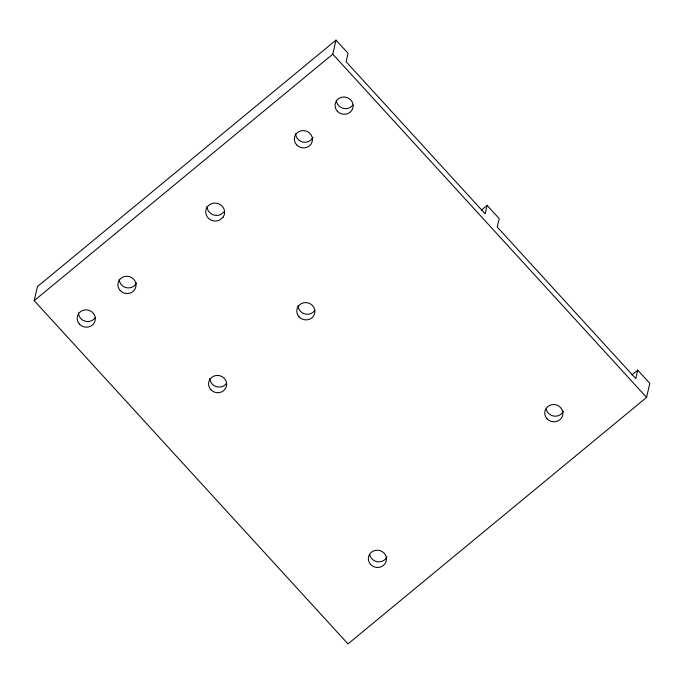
<?xml version="1.0" encoding="UTF-8"?>
<svg xmlns="http://www.w3.org/2000/svg" width="684" height="684" viewBox="0 0 684 684"><rect width="100%" height="100%" fill="white"/><g stroke="black" fill="none" stroke-linecap="round" stroke-linejoin="round"><path stroke-width="1.03" d="M34.2 300.669L37.423 286.596L336.006 40.099L348.071 53.301L346.138 61.748L485.178 213.827L487.111 205.38L499.175 218.581L497.242 227.028L635.795 378.577L637.727 370.129L649.8 383.331L646.577 397.404L347.994 643.9L34.2 300.669L332.783 54.181L336.006 40.099M224.352 211.57L220.693 214.588A9.465 8.977 12.9 0 1 207.021 206.491M481.348 210.133L487.111 205.38M631.973 374.883L637.727 370.129M332.783 54.181L646.577 397.404M136.586 282.885A9.106 8.636 12.9 0 1 126.531 287.733A9.106 8.636 12.9 0 1 119.17 279.32M387.016 556.81A9.106 8.636 12.9 0 1 377.756 561.786A9.106 8.636 12.9 0 1 369.787 554.75M563.445 411.152A9.106 8.636 12.9 0 1 554.185 416.128A9.106 8.636 12.9 0 1 546.217 409.092M313.016 137.227A9.106 8.636 12.9 0 1 302.969 142.084A9.106 8.636 12.9 0 1 295.599 133.662M314.708 310.536A9.106 8.636 12.9 0 1 304.645 313.888A9.106 8.636 12.9 0 1 298.044 305.662M226.489 383.365A9.106 8.636 12.9 0 1 216.426 386.708A9.106 8.636 12.9 0 1 209.834 378.491M352.97 104.926A9.089 8.618 12.9 0 1 342.915 108.26A9.089 8.618 12.9 0 1 336.331 100.052M95.11 317.812A9.106 8.636 12.9 0 1 85.047 321.155A9.106 8.636 12.9 0 1 78.455 312.93M223.061 217.204L219.41 220.214A9.465 8.977 12.9 0 1 205.79 212.912A9.465 8.977 12.9 0 1 217.35 203.37A9.465 8.977 12.9 0 1 223.061 217.204M296.599 144.854A9.106 8.636 12.9 0 0 312.007 142.169A9.106 8.636 12.9 0 0 301.558 130.73A9.106 8.636 12.9 0 0 296.599 144.854M120.17 290.503A9.106 8.636 12.9 0 0 135.577 287.819A9.106 8.636 12.9 0 0 125.121 276.387A9.106 8.636 12.9 0 0 120.17 290.503M547.038 418.779A9.106 8.636 12.9 0 0 562.436 416.086A9.106 8.636 12.9 0 0 551.988 404.654A9.106 8.636 12.9 0 0 547.038 418.779M370.6 564.428A9.106 8.636 12.9 0 0 386.007 561.744A9.106 8.636 12.9 0 0 375.559 550.312A9.106 8.636 12.9 0 0 370.6 564.428M299.045 316.846A9.106 8.636 12.9 0 0 314.452 314.161A9.106 8.636 12.9 0 0 304.004 302.73A9.106 8.636 12.9 0 0 299.045 316.846M210.834 389.675A9.106 8.636 12.9 0 0 226.233 386.99A9.106 8.636 12.9 0 0 215.785 375.559A9.106 8.636 12.9 0 0 210.834 389.675M337.332 111.227A9.089 8.618 12.9 0 0 352.705 108.551A9.089 8.618 12.9 0 0 342.274 97.137A9.089 8.618 12.9 0 0 337.332 111.227M79.455 324.122A9.106 8.636 12.9 0 0 94.862 321.437A9.106 8.636 12.9 0 0 84.406 309.997A9.106 8.636 12.9 0 0 79.455 324.122"/></g></svg>
